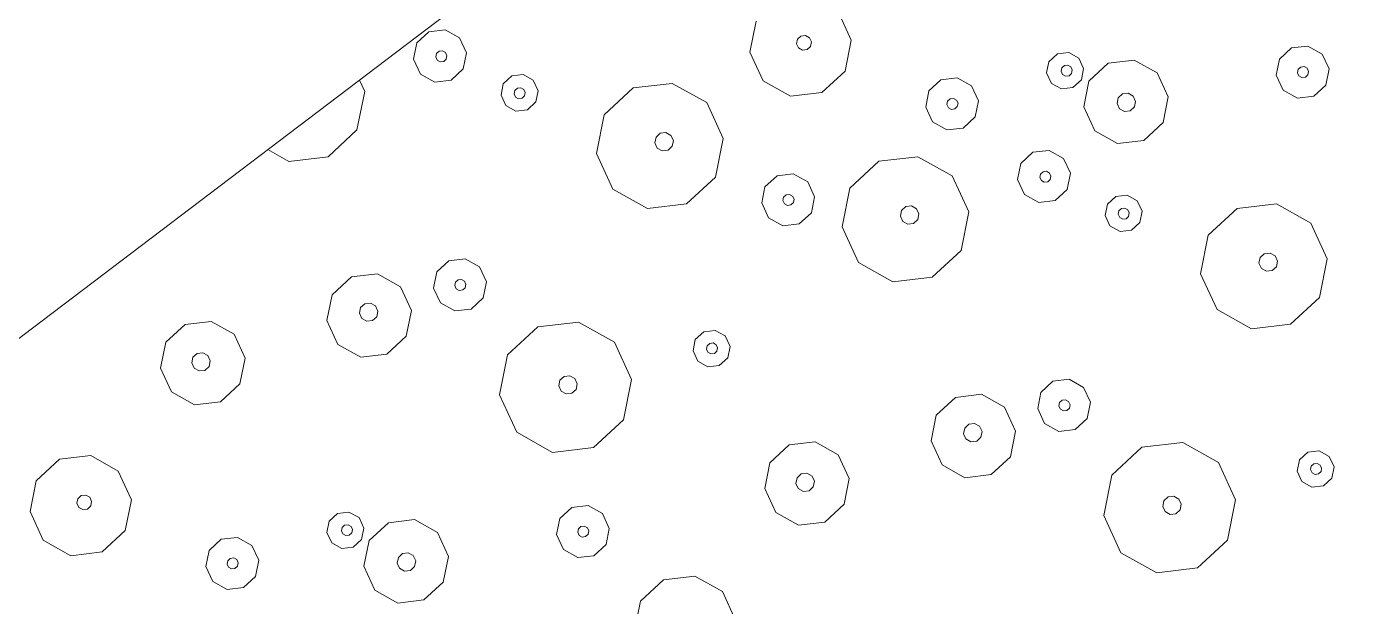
# Model space of a CAD drawing. Header units: metres. Extents: x -2858 to 512, y -1995 to 1252.
# Drawn here: x -954.43 to -950.436, y -916.177 to -914.431 of the extents above; entities that cross this region are included whole.
import ezdxf

# ---------------------------------------------------------------- set-up
doc = ezdxf.new("R2010")
doc.units = ezdxf.units.M
doc.layers.add('Calque commun', color=7, linetype='Continuous')

# ---------------------------------------------------------------- blocks, each defined once
blk = doc.blocks.new('pattern')
at = {"layer": 'Calque commun', "color": 54, "linetype": 'Continuous', "lineweight": 9}
for p, q in [((108.4344, 102.3671), (108.4482, 102.3988)), ((108.4482, 102.3988), (108.478, 102.4164)), ((108.478, 102.4164), (108.5124, 102.4132)), ((108.5124, 102.4132), (108.5384, 102.3903)), ((108.4419, 102.3333), (108.4344, 102.3671)), ((108.4722, 102.3643), (108.4763, 102.3738)), ((108.4744, 102.3541), (108.4722, 102.3643)), ((108.4822, 102.3472), (108.4744, 102.3541)), ((108.4763, 102.3738), (108.4852, 102.3791)), ((108.4852, 102.3791), (108.4956, 102.3781)), ((108.5015, 102.3515), (108.4925, 102.3463)), ((108.4956, 102.3781), (108.5033, 102.3712)), ((108.5056, 102.3611), (108.5015, 102.3515)), ((108.5033, 102.3712), (108.5056, 102.3611)), ((108.5459, 102.3565), (108.5321, 102.3247)), ((108.5384, 102.3903), (108.5459, 102.3565)), ((108.4679, 102.3104), (108.4419, 102.3333)), ((108.4925, 102.3463), (108.4822, 102.3472)), ((108.5321, 102.3247), (108.5023, 102.3071)), ((108.5023, 102.3071), (108.4679, 102.3104)), ((108.7199, 102.2445), (108.8263, 102.3074)), ((108.8263, 102.3074), (108.9493, 102.2956)), ((108.9493, 102.2956), (109.042, 102.2138)), ((108.6707, 102.1311), (108.7199, 102.2445)), ((109.042, 102.2138), (109.0689, 102.0932)), ((108.6976, 102.0105), (108.6707, 102.1311)), ((108.8319, 102.1154), (108.8388, 102.1312)), ((108.8357, 102.0985), (108.8319, 102.1154)), ((108.8388, 102.1312), (108.8537, 102.14)), ((108.8537, 102.14), (108.8709, 102.1384)), ((108.8709, 102.1384), (108.8839, 102.127)), ((108.8839, 102.127), (108.8876, 102.1101)), ((108.8486, 102.087), (108.8357, 102.0985)), ((108.8659, 102.0854), (108.8486, 102.087)), ((108.8808, 102.0942), (108.8659, 102.0854)), ((108.8876, 102.1101), (108.8808, 102.0942)), ((109.0689, 102.0932), (109.0197, 101.9798)), ((107.9954, 101.9659), (108.0976, 102.0262)), ((108.0976, 102.0262), (108.2157, 102.0149)), ((108.2157, 102.0149), (108.3046, 101.9364)), ((108.7902, 101.9286), (108.6976, 102.0105)), ((107.9482, 101.857), (107.9954, 101.9659)), ((109.0197, 101.9798), (108.9133, 101.9169)), ((108.3046, 101.9364), (108.3304, 101.8206)), ((108.9133, 101.9169), (108.7902, 101.9286)), ((107.974, 101.7412), (107.9482, 101.857)), ((108.0935, 101.8428), (108.1003, 101.8587)), ((108.0972, 101.8259), (108.0935, 101.8428)), ((108.1003, 101.8587), (108.1152, 101.8675)), ((108.1152, 101.8675), (108.1325, 101.8658)), ((108.1325, 101.8658), (108.1454, 101.8544)), ((108.1492, 101.8375), (108.1423, 101.8216)), ((108.1454, 101.8544), (108.1492, 101.8375)), ((108.1102, 101.8144), (108.0972, 101.8259)), ((108.1274, 101.8128), (108.1102, 101.8144)), ((108.1423, 101.8216), (108.1274, 101.8128)), ((108.3304, 101.8206), (108.2832, 101.7117)), ((108.0629, 101.6626), (107.974, 101.7412)), ((108.7726, 101.6776), (108.7923, 101.7229)), ((108.7923, 101.7229), (108.8348, 101.7481)), ((108.8348, 101.7481), (108.884, 101.7434)), ((108.884, 101.7434), (108.9211, 101.7107)), ((108.2832, 101.7117), (108.1811, 101.6514)), ((108.7833, 101.6293), (108.7726, 101.6776)), ((108.8348, 101.6725), (108.8389, 101.682)), ((108.8389, 101.682), (108.8479, 101.6873)), ((108.8479, 101.6873), (108.8582, 101.6863)), ((108.8582, 101.6863), (108.866, 101.6794)), ((108.866, 101.6794), (108.8682, 101.6693)), ((108.9211, 101.7107), (108.9319, 101.6624)), ((108.1811, 101.6514), (108.0629, 101.6626)), ((108.837, 101.6623), (108.8348, 101.6725)), ((108.8448, 101.6555), (108.837, 101.6623)), ((108.8552, 101.6545), (108.8448, 101.6555)), ((108.8641, 101.6598), (108.8552, 101.6545)), ((108.8682, 101.6693), (108.8641, 101.6598)), ((108.9319, 101.6624), (108.9122, 101.617)), ((109.0073, 101.6126), (109.0754, 101.6528)), ((109.0754, 101.6528), (109.1542, 101.6453)), ((109.1542, 101.6453), (109.2135, 101.5929)), ((107.5657, 101.5885), (107.6083, 101.6136)), ((107.6083, 101.6136), (107.6575, 101.6089)), ((107.6575, 101.6089), (107.6946, 101.5762)), ((108.8204, 101.5966), (108.7833, 101.6293)), ((108.8696, 101.5919), (108.8204, 101.5966)), ((108.9122, 101.617), (108.8696, 101.5919)), ((108.9758, 101.54), (109.0073, 101.6126)), ((109.2135, 101.5929), (109.2307, 101.5157)), ((107.5461, 101.5431), (107.5657, 101.5885)), ((107.6124, 101.5475), (107.6213, 101.5528)), ((107.6213, 101.5528), (107.6317, 101.5518)), ((107.6946, 101.5762), (107.7053, 101.528)), ((107.5568, 101.4949), (107.5461, 101.5431)), ((107.6083, 101.538), (107.6124, 101.5475)), ((107.6105, 101.5279), (107.6083, 101.538)), ((107.6183, 101.521), (107.6105, 101.5279)), ((107.6286, 101.52), (107.6183, 101.521)), ((107.6376, 101.5253), (107.6286, 101.52)), ((107.6317, 101.5518), (107.6394, 101.545)), ((107.6417, 101.5348), (107.6376, 101.5253)), ((107.6394, 101.545), (107.6417, 101.5348)), ((107.7053, 101.528), (107.6857, 101.4826)), ((108.993, 101.4628), (108.9758, 101.54)), ((109.0688, 101.5226), (109.0757, 101.5385)), ((109.0726, 101.5057), (109.0688, 101.5226)), ((109.0757, 101.5385), (109.0906, 101.5473)), ((109.0906, 101.5473), (109.1078, 101.5457)), ((109.1078, 101.5457), (109.1208, 101.5342)), ((109.1246, 101.5173), (109.1177, 101.5014)), ((109.1208, 101.5342), (109.1246, 101.5173)), ((109.2307, 101.5157), (109.1992, 101.4431)), ((107.5939, 101.4622), (107.5568, 101.4949)), ((107.6857, 101.4826), (107.6431, 101.4575)), ((109.0856, 101.4943), (109.0726, 101.5057)), ((109.1028, 101.4927), (109.0856, 101.4943)), ((109.1177, 101.5014), (109.1028, 101.4927)), ((107.6431, 101.4575), (107.5939, 101.4622)), ((108.2463, 101.4232), (108.26, 101.4549)), ((108.26, 101.4549), (108.2898, 101.4725)), ((108.2898, 101.4725), (108.3243, 101.4692)), ((108.2898, 101.4299), (108.2988, 101.4352)), ((108.2988, 101.4352), (108.3091, 101.4342)), ((108.3091, 101.4342), (108.3169, 101.4274)), ((108.3243, 101.4692), (108.3502, 101.4463)), ((108.3502, 101.4463), (108.3578, 101.4126)), ((109.0523, 101.4104), (108.993, 101.4628)), ((109.1992, 101.4431), (109.1311, 101.4029)), ((108.2538, 101.3894), (108.2463, 101.4232)), ((108.2857, 101.4204), (108.2898, 101.4299)), ((108.288, 101.4103), (108.2857, 101.4204)), ((108.2958, 101.4034), (108.288, 101.4103)), ((108.3061, 101.4024), (108.2958, 101.4034)), ((108.315, 101.4077), (108.3061, 101.4024)), ((108.3192, 101.4172), (108.315, 101.4077)), ((108.3169, 101.4274), (108.3192, 101.4172)), ((108.3578, 101.4126), (108.344, 101.3808)), ((109.1311, 101.4029), (109.0523, 101.4104)), ((108.2797, 101.3665), (108.2538, 101.3894)), ((108.3142, 101.3632), (108.2797, 101.3665)), ((108.344, 101.3808), (108.3142, 101.3632)), ((109.4479, 101.335), (109.516, 101.3752)), ((109.516, 101.3752), (109.5948, 101.3677)), ((109.5948, 101.3677), (109.6541, 101.3154)), ((109.9557, 101.2775), (109.9935, 101.3646)), ((107.9513, 101.2839), (108.0194, 101.3241)), ((108.0194, 101.3241), (108.0982, 101.3166)), ((108.0982, 101.3166), (108.1575, 101.2642)), ((109.4164, 101.2624), (109.4479, 101.335)), ((109.6541, 101.3154), (109.6713, 101.2382)), ((107.9198, 101.2113), (107.9513, 101.2839)), ((109.9764, 101.1849), (109.9557, 101.2775)), ((108.1575, 101.2642), (108.1747, 101.187)), ((108.319, 101.2182), (108.3616, 101.2434)), ((108.3616, 101.2434), (108.4108, 101.2387)), ((108.4108, 101.2387), (108.4479, 101.206)), ((109.4336, 101.1852), (109.4164, 101.2624)), ((109.5168, 101.2466), (109.5237, 101.2625)), ((109.5206, 101.2297), (109.5168, 101.2466)), ((109.5237, 101.2625), (109.5386, 101.2713)), ((109.5386, 101.2713), (109.5558, 101.2696)), ((109.5558, 101.2696), (109.5688, 101.2582)), ((109.5726, 101.2413), (109.5657, 101.2254)), ((109.5688, 101.2582), (109.5726, 101.2413)), ((109.6713, 101.2382), (109.6398, 101.1656)), ((107.937, 101.1341), (107.9198, 101.2113)), ((108.0201, 101.2036), (108.027, 101.2195)), ((108.0238, 101.1867), (108.0201, 101.2036)), ((108.027, 101.2195), (108.0419, 101.2283)), ((108.0419, 101.2283), (108.0591, 101.2266)), ((108.0591, 101.2266), (108.0721, 101.2152)), ((108.0758, 101.1983), (108.0689, 101.1824)), ((108.0721, 101.2152), (108.0758, 101.1983)), ((108.2994, 101.1729), (108.319, 101.2182)), ((108.4479, 101.206), (108.4586, 101.1577)), ((109.5336, 101.2182), (109.5206, 101.2297)), ((109.5508, 101.2166), (109.5336, 101.2182)), ((109.5657, 101.2254), (109.5508, 101.2166)), ((108.0368, 101.1753), (108.0238, 101.1867)), ((108.054, 101.1736), (108.0368, 101.1753)), ((108.0689, 101.1824), (108.054, 101.1736)), ((108.1747, 101.187), (108.1432, 101.1144)), ((108.3101, 101.1246), (108.2994, 101.1729)), ((108.3603, 101.1707), (108.3644, 101.1802)), ((108.3625, 101.1605), (108.3603, 101.1707)), ((108.3703, 101.1537), (108.3625, 101.1605)), ((108.3644, 101.1802), (108.3733, 101.1855)), ((108.3806, 101.1527), (108.3703, 101.1537)), ((108.3733, 101.1855), (108.3837, 101.1845)), ((108.3896, 101.158), (108.3806, 101.1527)), ((108.3837, 101.1845), (108.3915, 101.1776)), ((108.3937, 101.1675), (108.3896, 101.158)), ((108.3915, 101.1776), (108.3937, 101.1675)), ((108.4586, 101.1577), (108.439, 101.1123)), ((109.4929, 101.1329), (109.4336, 101.1852)), ((109.6398, 101.1656), (109.5717, 101.1254)), ((110.0475, 101.1221), (109.9764, 101.1849)), ((110.2238, 101.1613), (110.1421, 101.1131)), ((107.9963, 101.0817), (107.937, 101.1341)), ((108.1432, 101.1144), (108.0751, 101.0742)), ((108.3472, 101.0919), (108.3101, 101.1246)), ((108.6094, 101.0675), (108.7116, 101.1278)), ((108.7116, 101.1278), (108.8297, 101.1165)), ((108.8297, 101.1165), (108.9187, 101.038)), ((109.5717, 101.1254), (109.4929, 101.1329)), ((110.1421, 101.1131), (110.0475, 101.1221)), ((108.0751, 101.0742), (107.9963, 101.0817)), ((108.3964, 101.0872), (108.3472, 101.0919)), ((108.439, 101.1123), (108.3964, 101.0872)), ((108.0439, 101.0057), (108.0576, 101.0374)), ((108.0576, 101.0374), (108.0874, 101.055)), ((108.0874, 101.055), (108.1219, 101.0517)), ((108.1219, 101.0517), (108.1478, 101.0288)), ((108.5622, 100.9586), (108.6094, 101.0675)), ((108.9187, 101.038), (108.9445, 100.9222)), ((108.0514, 100.9719), (108.0439, 101.0057)), ((108.0795, 101.0053), (108.0836, 101.0148)), ((108.0818, 100.9951), (108.0795, 101.0053)), ((108.0896, 100.9883), (108.0818, 100.9951)), ((108.0836, 101.0148), (108.0926, 101.0201)), ((108.0926, 101.0201), (108.1029, 101.0191)), ((108.1029, 101.0191), (108.1107, 101.0122)), ((108.113, 101.0021), (108.1088, 100.9926)), ((108.1107, 101.0122), (108.113, 101.0021)), ((108.1554, 100.995), (108.1416, 100.9633)), ((108.1478, 101.0288), (108.1554, 100.995)), ((108.0773, 100.949), (108.0514, 100.9719)), ((108.0999, 100.9873), (108.0896, 100.9883)), ((108.1088, 100.9926), (108.0999, 100.9873)), ((108.1416, 100.9633), (108.1118, 100.9457)), ((108.588, 100.8428), (108.5622, 100.9586)), ((108.7075, 100.9444), (108.7144, 100.9602)), ((108.7144, 100.9602), (108.7293, 100.969)), ((108.7293, 100.969), (108.7465, 100.9674)), ((108.7465, 100.9674), (108.7595, 100.9559)), ((108.7595, 100.9559), (108.7633, 100.9391)), ((108.1118, 100.9457), (108.0773, 100.949)), ((108.7113, 100.9275), (108.7075, 100.9444)), ((108.7242, 100.916), (108.7113, 100.9275)), ((108.7415, 100.9144), (108.7242, 100.916)), ((108.7564, 100.9232), (108.7415, 100.9144)), ((108.7633, 100.9391), (108.7564, 100.9232)), ((108.9445, 100.9222), (108.8973, 100.8133)), ((110.0414, 100.8973), (110.084, 100.9225)), ((110.084, 100.9225), (110.1332, 100.9178)), ((110.1332, 100.9178), (110.1703, 100.8851)), ((108.341, 100.8664), (108.3835, 100.8915)), ((108.3835, 100.8915), (108.4328, 100.8868)), ((108.4328, 100.8868), (108.4698, 100.8541)), ((110.0217, 100.852), (110.0414, 100.8973)), ((110.1703, 100.8851), (110.181, 100.8368)), ((108.3213, 100.821), (108.341, 100.8664)), ((108.4698, 100.8541), (108.4806, 100.8059)), ((108.677, 100.7642), (108.588, 100.8428)), ((110.0325, 100.8037), (110.0217, 100.852)), ((110.0839, 100.8468), (110.0881, 100.8564)), ((110.0862, 100.8367), (110.0839, 100.8468)), ((110.094, 100.8298), (110.0862, 100.8367)), ((110.0881, 100.8564), (110.097, 100.8616)), ((110.097, 100.8616), (110.1073, 100.8607)), ((110.1132, 100.8341), (110.1043, 100.8289)), ((110.1073, 100.8607), (110.1151, 100.8538)), ((110.1174, 100.8437), (110.1132, 100.8341)), ((110.1151, 100.8538), (110.1174, 100.8437)), ((110.181, 100.8368), (110.1613, 100.7914)), ((108.332, 100.7728), (108.3213, 100.821)), ((108.3835, 100.8159), (108.3876, 100.8254)), ((108.3857, 100.8058), (108.3835, 100.8159)), ((108.3935, 100.7989), (108.3857, 100.8058)), ((108.3876, 100.8254), (108.3966, 100.8307)), ((108.4039, 100.7979), (108.3935, 100.7989)), ((108.3966, 100.8307), (108.4069, 100.8297)), ((108.4128, 100.8032), (108.4039, 100.7979)), ((108.4069, 100.8297), (108.4147, 100.8229)), ((108.4169, 100.8127), (108.4128, 100.8032)), ((108.4147, 100.8229), (108.4169, 100.8127)), ((108.4806, 100.8059), (108.4609, 100.7605)), ((108.8973, 100.8133), (108.7951, 100.753)), ((109.3769, 100.7707), (109.3907, 100.8025)), ((109.3907, 100.8025), (109.4205, 100.8201)), ((109.4205, 100.8201), (109.4549, 100.8168)), ((109.4549, 100.8168), (109.4809, 100.7939)), ((110.0695, 100.771), (110.0325, 100.8037)), ((110.1043, 100.8289), (110.094, 100.8298)), ((108.3691, 100.7401), (108.332, 100.7728)), ((108.4609, 100.7605), (108.4183, 100.7354)), ((108.7951, 100.753), (108.677, 100.7642)), ((109.3844, 100.737), (109.3769, 100.7707)), ((109.4147, 100.7679), (109.4188, 100.7774)), ((109.4169, 100.7578), (109.4147, 100.7679)), ((109.4247, 100.7509), (109.4169, 100.7578)), ((109.4188, 100.7774), (109.4277, 100.7827)), ((109.4277, 100.7827), (109.4381, 100.7817)), ((109.444, 100.7552), (109.435, 100.7499)), ((109.4381, 100.7817), (109.4458, 100.7748)), ((109.4481, 100.7647), (109.444, 100.7552)), ((109.4458, 100.7748), (109.4481, 100.7647)), ((109.4884, 100.7601), (109.4746, 100.7284)), ((109.4809, 100.7939), (109.4884, 100.7601)), ((110.1188, 100.7663), (110.0695, 100.771)), ((110.1613, 100.7914), (110.1188, 100.7663)), ((108.4183, 100.7354), (108.3691, 100.7401)), ((108.8853, 100.6914), (108.9278, 100.7166)), ((108.9278, 100.7166), (108.9771, 100.7119)), ((109.4104, 100.7141), (109.3844, 100.737)), ((109.435, 100.7499), (109.4247, 100.7509)), ((109.4746, 100.7284), (109.4448, 100.7108)), ((108.8656, 100.6461), (108.8853, 100.6914)), ((108.9771, 100.7119), (109.0141, 100.6792)), ((109.0141, 100.6792), (109.0249, 100.6309)), ((109.4448, 100.7108), (109.4104, 100.7141)), ((109.6624, 100.6481), (109.7688, 100.711)), ((109.7688, 100.711), (109.8919, 100.6993)), ((109.8919, 100.6993), (109.9845, 100.6175)), ((108.8764, 100.5978), (108.8656, 100.6461)), ((108.9278, 100.6409), (108.9319, 100.6505)), ((108.9301, 100.6308), (108.9278, 100.6409)), ((108.9319, 100.6505), (108.9409, 100.6557)), ((108.9409, 100.6557), (108.9512, 100.6548)), ((108.9512, 100.6548), (108.959, 100.6479)), ((108.9613, 100.6378), (108.9571, 100.6282)), ((108.959, 100.6479), (108.9613, 100.6378)), ((109.6132, 100.5347), (109.6624, 100.6481)), ((108.9134, 100.5651), (108.8764, 100.5978)), ((108.9378, 100.6239), (108.9301, 100.6308)), ((108.9482, 100.623), (108.9378, 100.6239)), ((108.9571, 100.6282), (108.9482, 100.623)), ((109.0249, 100.6309), (109.0052, 100.5855)), ((109.9845, 100.6175), (110.0114, 100.4968)), ((110.427, 100.5927), (110.4951, 100.6329)), ((110.4951, 100.6329), (110.5739, 100.6254)), ((110.5739, 100.6254), (110.6332, 100.5731)), ((108.9626, 100.5604), (108.9134, 100.5651)), ((109.0052, 100.5855), (108.9626, 100.5604)), ((110.3955, 100.5201), (110.427, 100.5927)), ((110.6332, 100.5731), (110.6504, 100.4959)), ((109.6401, 100.4141), (109.6132, 100.5347)), ((109.7744, 100.519), (109.7813, 100.5349)), ((109.7782, 100.5021), (109.7744, 100.519)), ((109.7813, 100.5349), (109.7962, 100.5437)), ((109.7962, 100.5437), (109.8134, 100.542)), ((109.8134, 100.542), (109.8264, 100.5306)), ((109.8264, 100.5306), (109.8301, 100.5137)), ((110.4127, 100.4429), (110.3955, 100.5201)), ((110.4958, 100.5125), (110.5026, 100.5283)), ((110.5026, 100.5283), (110.5175, 100.5371)), ((110.5175, 100.5371), (110.5348, 100.5355)), ((110.5348, 100.5355), (110.5477, 100.524)), ((110.5477, 100.524), (110.5515, 100.5071)), ((108.4603, 100.4594), (108.5421, 100.5077)), ((108.5421, 100.5077), (108.6366, 100.4987)), ((108.6366, 100.4987), (108.7077, 100.4359)), ((109.7911, 100.4907), (109.7782, 100.5021)), ((109.8084, 100.489), (109.7911, 100.4907)), ((109.8233, 100.4978), (109.8084, 100.489)), ((109.8301, 100.5137), (109.8233, 100.4978)), ((110.0114, 100.4968), (109.9622, 100.3834)), ((110.4995, 100.4956), (110.4958, 100.5125)), ((110.5125, 100.4841), (110.4995, 100.4956)), ((110.5297, 100.4825), (110.5125, 100.4841)), ((110.5446, 100.4913), (110.5297, 100.4825)), ((110.5515, 100.5071), (110.5446, 100.4913)), ((110.6504, 100.4959), (110.6189, 100.4233)), ((108.4226, 100.3723), (108.4603, 100.4594)), ((108.7077, 100.4359), (108.7284, 100.3432)), ((110.472, 100.3906), (110.4127, 100.4429)), ((108.9379, 100.3695), (109.0401, 100.4298)), ((109.0401, 100.4298), (109.1582, 100.4186)), ((109.1582, 100.4186), (109.2471, 100.34)), ((109.7327, 100.3323), (109.6401, 100.4141)), ((110.6189, 100.4233), (110.5508, 100.3831)), ((108.5388, 100.361), (108.5443, 100.3737)), ((108.5418, 100.3475), (108.5388, 100.361)), ((108.5443, 100.3737), (108.5562, 100.3807)), ((108.5562, 100.3807), (108.57, 100.3794)), ((108.57, 100.3794), (108.5804, 100.3702)), ((108.5834, 100.3567), (108.5779, 100.344)), ((108.5804, 100.3702), (108.5834, 100.3567)), ((108.8907, 100.2606), (108.9379, 100.3695)), ((109.9622, 100.3834), (109.8558, 100.3206)), ((110.5508, 100.3831), (110.472, 100.3906)), ((110.5333, 100.3462), (110.5631, 100.3638)), ((110.5631, 100.3638), (110.5976, 100.3605)), ((110.5976, 100.3605), (110.6235, 100.3376)), ((108.5522, 100.3383), (108.5418, 100.3475)), ((108.566, 100.337), (108.5522, 100.3383)), ((108.5779, 100.344), (108.566, 100.337)), ((108.7284, 100.3432), (108.6906, 100.2561)), ((109.2471, 100.34), (109.2729, 100.2242)), ((109.8558, 100.3206), (109.7327, 100.3323)), ((110.5195, 100.3145), (110.5333, 100.3462)), ((110.5552, 100.3141), (110.5593, 100.3236)), ((110.5593, 100.3236), (110.5683, 100.3289)), ((110.5683, 100.3289), (110.5786, 100.3279)), ((110.5786, 100.3279), (110.5864, 100.3211)), ((110.5864, 100.3211), (110.5886, 100.3109)), ((110.6235, 100.3376), (110.631, 100.3039)), ((110.5271, 100.2807), (110.5195, 100.3145)), ((110.553, 100.2578), (110.5271, 100.2807)), ((110.5574, 100.304), (110.5552, 100.3141)), ((110.5652, 100.2971), (110.5574, 100.304)), ((110.5756, 100.2961), (110.5652, 100.2971)), ((110.5845, 100.3014), (110.5756, 100.2961)), ((110.5886, 100.3109), (110.5845, 100.3014)), ((110.631, 100.3039), (110.6173, 100.2721)), ((108.6906, 100.2561), (108.6089, 100.2079)), ((108.9165, 100.1448), (108.8907, 100.2606)), ((109.036, 100.2464), (109.0428, 100.2623)), ((109.0397, 100.2295), (109.036, 100.2464)), ((109.0428, 100.2623), (109.0577, 100.2711)), ((109.0577, 100.2711), (109.075, 100.2695)), ((109.075, 100.2695), (109.0879, 100.258)), ((109.0917, 100.2411), (109.0848, 100.2252)), ((109.0879, 100.258), (109.0917, 100.2411)), ((110.5875, 100.2545), (110.553, 100.2578)), ((110.6173, 100.2721), (110.5875, 100.2545)), ((109.0527, 100.2181), (109.0397, 100.2295)), ((109.0699, 100.2164), (109.0527, 100.2181)), ((109.0848, 100.2252), (109.0699, 100.2164)), ((109.2729, 100.2242), (109.2257, 100.1153)), ((110.8166, 100.1752), (110.8592, 100.2004)), ((110.8592, 100.2004), (110.9084, 100.1957)), ((110.9084, 100.1957), (110.9455, 100.163)), ((110.797, 100.1299), (110.8166, 100.1752)), ((110.9455, 100.163), (110.9562, 100.1147)), ((109.0054, 100.0663), (108.9165, 100.1448)), ((109.2257, 100.1153), (109.1236, 100.055)), ((109.7151, 100.0812), (109.7347, 100.1266)), ((109.7347, 100.1266), (109.7773, 100.1517)), ((109.7773, 100.1517), (109.8265, 100.147)), ((109.8265, 100.147), (109.8636, 100.1143)), ((110.8077, 100.0816), (110.797, 100.1299)), ((110.8592, 100.1247), (110.8633, 100.1343)), ((110.8614, 100.1146), (110.8592, 100.1247)), ((110.8633, 100.1343), (110.8722, 100.1395)), ((110.8722, 100.1395), (110.8826, 100.1386)), ((110.8826, 100.1386), (110.8904, 100.1317)), ((110.8926, 100.1216), (110.8885, 100.112)), ((110.8904, 100.1317), (110.8926, 100.1216)), ((109.7258, 100.033), (109.7151, 100.0812)), ((109.7773, 100.0761), (109.7814, 100.0856)), ((109.7795, 100.066), (109.7773, 100.0761)), ((109.7814, 100.0856), (109.7904, 100.0909)), ((109.7904, 100.0909), (109.8007, 100.0899)), ((109.8007, 100.0899), (109.8085, 100.0831)), ((109.8085, 100.0831), (109.8107, 100.0729)), ((109.8636, 100.1143), (109.8744, 100.0661)), ((110.8448, 100.0489), (110.8077, 100.0816)), ((110.8692, 100.1077), (110.8614, 100.1146)), ((110.8795, 100.1068), (110.8692, 100.1077)), ((110.8885, 100.112), (110.8795, 100.1068)), ((110.9562, 100.1147), (110.9366, 100.0693)), ((109.1236, 100.055), (109.0054, 100.0663)), ((109.7873, 100.0591), (109.7795, 100.066)), ((109.7977, 100.0581), (109.7873, 100.0591)), ((109.8066, 100.0634), (109.7977, 100.0581)), ((109.8107, 100.0729), (109.8066, 100.0634)), ((109.8744, 100.0661), (109.8547, 100.0207)), ((109.9498, 100.0162), (110.0179, 100.0564)), ((110.0179, 100.0564), (110.0967, 100.0489)), ((110.0967, 100.0489), (110.156, 99.9966)), ((110.894, 100.0442), (110.8448, 100.0489)), ((110.9366, 100.0693), (110.894, 100.0442)), ((109.7629, 100.0002), (109.7258, 100.033)), ((109.8121, 99.9956), (109.7629, 100.0002)), ((109.8547, 100.0207), (109.8121, 99.9956)), ((109.9183, 99.9436), (109.9498, 100.0162)), ((110.156, 99.9966), (110.1732, 99.9194)), ((109.9355, 99.8664), (109.9183, 99.9436)), ((110.0113, 99.9263), (110.0182, 99.9422)), ((110.0151, 99.9094), (110.0113, 99.9263)), ((110.0182, 99.9422), (110.0331, 99.951)), ((110.0331, 99.951), (110.0503, 99.9493)), ((110.0503, 99.9493), (110.0633, 99.9379)), ((110.0671, 99.921), (110.0602, 99.9051)), ((110.0633, 99.9379), (110.0671, 99.921)), ((110.1732, 99.9194), (110.1417, 99.8468)), ((109.2025, 99.8586), (109.2323, 99.8762)), ((109.2323, 99.8762), (109.2668, 99.8729)), ((110.0281, 99.8979), (110.0151, 99.9094)), ((110.0453, 99.8963), (110.0281, 99.8979)), ((110.0602, 99.9051), (110.0453, 99.8963)), ((109.1888, 99.8268), (109.2025, 99.8586)), ((109.2323, 99.8336), (109.2413, 99.8389)), ((109.2413, 99.8389), (109.2516, 99.8379)), ((109.2516, 99.8379), (109.2594, 99.831)), ((109.2668, 99.8729), (109.2927, 99.85)), ((109.2927, 99.85), (109.3003, 99.8162)), ((109.9948, 99.8141), (109.9355, 99.8664)), ((110.1417, 99.8468), (110.0736, 99.8066)), ((109.1963, 99.793), (109.1888, 99.8268)), ((109.2282, 99.8241), (109.2323, 99.8336)), ((109.2305, 99.8139), (109.2282, 99.8241)), ((109.2383, 99.8071), (109.2305, 99.8139)), ((109.2486, 99.8061), (109.2383, 99.8071)), ((109.2575, 99.8113), (109.2486, 99.8061)), ((109.2617, 99.8209), (109.2575, 99.8113)), ((109.2594, 99.831), (109.2617, 99.8209)), ((109.3003, 99.8162), (109.2865, 99.7844)), ((110.0736, 99.8066), (109.9948, 99.8141)), ((110.936, 99.7683), (111.0178, 99.8165)), ((111.0178, 99.8165), (111.1123, 99.8075)), ((111.1123, 99.8075), (111.1834, 99.7447)), ((109.2222, 99.7701), (109.1963, 99.793)), ((109.2567, 99.7668), (109.2222, 99.7701)), ((109.2865, 99.7844), (109.2567, 99.7668)), ((110.3904, 99.7387), (110.4585, 99.7789)), ((110.4585, 99.7789), (110.5373, 99.7714)), ((110.5373, 99.7714), (110.5966, 99.719)), ((110.8982, 99.6812), (110.936, 99.7683)), ((110.3589, 99.6661), (110.3904, 99.7387)), ((110.5966, 99.719), (110.6138, 99.6418)), ((111.1834, 99.7447), (111.2041, 99.652)), ((110.9189, 99.5885), (110.8982, 99.6812)), ((111.0145, 99.6698), (111.02, 99.6825)), ((111.02, 99.6825), (111.0319, 99.6896)), ((111.0319, 99.6896), (111.0457, 99.6882)), ((111.0457, 99.6882), (111.0561, 99.6791)), ((111.0561, 99.6791), (111.0591, 99.6656)), ((109.2615, 99.6219), (109.3041, 99.647)), ((109.3041, 99.647), (109.3533, 99.6423)), ((109.3533, 99.6423), (109.3904, 99.6096)), ((110.3761, 99.5889), (110.3589, 99.6661)), ((110.4593, 99.6502), (110.4662, 99.6661)), ((110.4631, 99.6333), (110.4593, 99.6502)), ((110.4662, 99.6661), (110.4811, 99.6749)), ((110.4811, 99.6749), (110.4984, 99.6733)), ((110.4984, 99.6733), (110.5113, 99.6618)), ((110.5151, 99.6449), (110.5082, 99.629)), ((110.5113, 99.6618), (110.5151, 99.6449)), ((110.6138, 99.6418), (110.5823, 99.5692)), ((111.0175, 99.6563), (111.0145, 99.6698)), ((111.0279, 99.6471), (111.0175, 99.6563)), ((111.0416, 99.6458), (111.0279, 99.6471)), ((111.0536, 99.6529), (111.0416, 99.6458)), ((111.0591, 99.6656), (111.0536, 99.6529)), ((111.2041, 99.652), (111.1663, 99.5649)), ((109.2419, 99.5765), (109.2615, 99.6219)), ((109.3904, 99.6096), (109.4011, 99.5613)), ((110.4761, 99.6219), (110.4631, 99.6333)), ((110.4933, 99.6202), (110.4761, 99.6219)), ((110.5082, 99.629), (110.4933, 99.6202)), ((109.2526, 99.5283), (109.2419, 99.5765)), ((109.3028, 99.5743), (109.3069, 99.5838)), ((109.305, 99.5642), (109.3028, 99.5743)), ((109.3128, 99.5573), (109.305, 99.5642)), ((109.3069, 99.5838), (109.3158, 99.5891)), ((109.3232, 99.5563), (109.3128, 99.5573)), ((109.3158, 99.5891), (109.3262, 99.5881)), ((109.3321, 99.5616), (109.3232, 99.5563)), ((109.3262, 99.5881), (109.334, 99.5813)), ((109.3362, 99.5711), (109.3321, 99.5616)), ((109.334, 99.5813), (109.3362, 99.5711)), ((109.4011, 99.5613), (109.3815, 99.516)), ((110.4354, 99.5365), (110.3761, 99.5889)), ((110.5823, 99.5692), (110.5142, 99.529)), ((110.9901, 99.5257), (110.9189, 99.5885)), ((111.1663, 99.5649), (111.0845, 99.5167)), ((109.2897, 99.4955), (109.2526, 99.5283)), ((109.5519, 99.4711), (109.6541, 99.5314)), ((109.6541, 99.5314), (109.7722, 99.5202)), ((109.7722, 99.5202), (109.8612, 99.4416)), ((110.5142, 99.529), (110.4354, 99.5365)), ((111.0845, 99.5167), (110.9901, 99.5257)), ((109.3389, 99.4908), (109.2897, 99.4955)), ((109.3815, 99.516), (109.3389, 99.4908)), ((109.537, 99.4368), (109.5519, 99.4711)), ((109.8612, 99.4416), (109.8769, 99.3709))]:
    blk.add_line(p, q, dxfattribs=at)
at = {"layer": 'Calque commun', "color": 7, "linetype": 'Continuous', "lineweight": 9}
mesh = blk.add_polyface(dxfattribs=at)
corners = [(70.8497, 113.5412), (53.8349, 19.1692), (74.7282, 106.3237), (76.0435, 113.5984), (74.769, 106.1763), (58.8077, 18.2701), (114.1703, 105.207), (114.1703, 98.5387)]
mesh.append_faces([[corners[k] for k in face] for face in [(3, 4, 6)]], dxfattribs={"vtx0": -1, "vtx1": -1, "color": 7})
mesh.append_faces([[corners[k] for k in face] for face in [(3, 2, 4)]], dxfattribs={"vtx0": -1, "vtx2": -1, "color": 7})
mesh.append_faces([[corners[k] for k in face] for face in [(5, 2, 1)]], dxfattribs={"vtx1": -1, "color": 7})
mesh.append_faces([[corners[k] for k in face] for face in [(0, 1, 2), (3, 0, 2)]], dxfattribs={"vtx1": -1, "vtx2": -1, "color": 7})
mesh.append_faces([[corners[k] for k in face] for face in [(4, 7, 6)]], dxfattribs={"vtx2": -1, "color": 7})

msp = doc.modelspace()

# ---------------------------------------------------------------- block references
at = {"layer": 'Calque commun', "color": 0, "linetype": 'ByBlock', "lineweight": -2, "rotation": 228.1617603435354}
msp.add_blockref('pattern', (-954.4467, -766.6559), dxfattribs=at)

doc.saveas('drawing.dxf')
